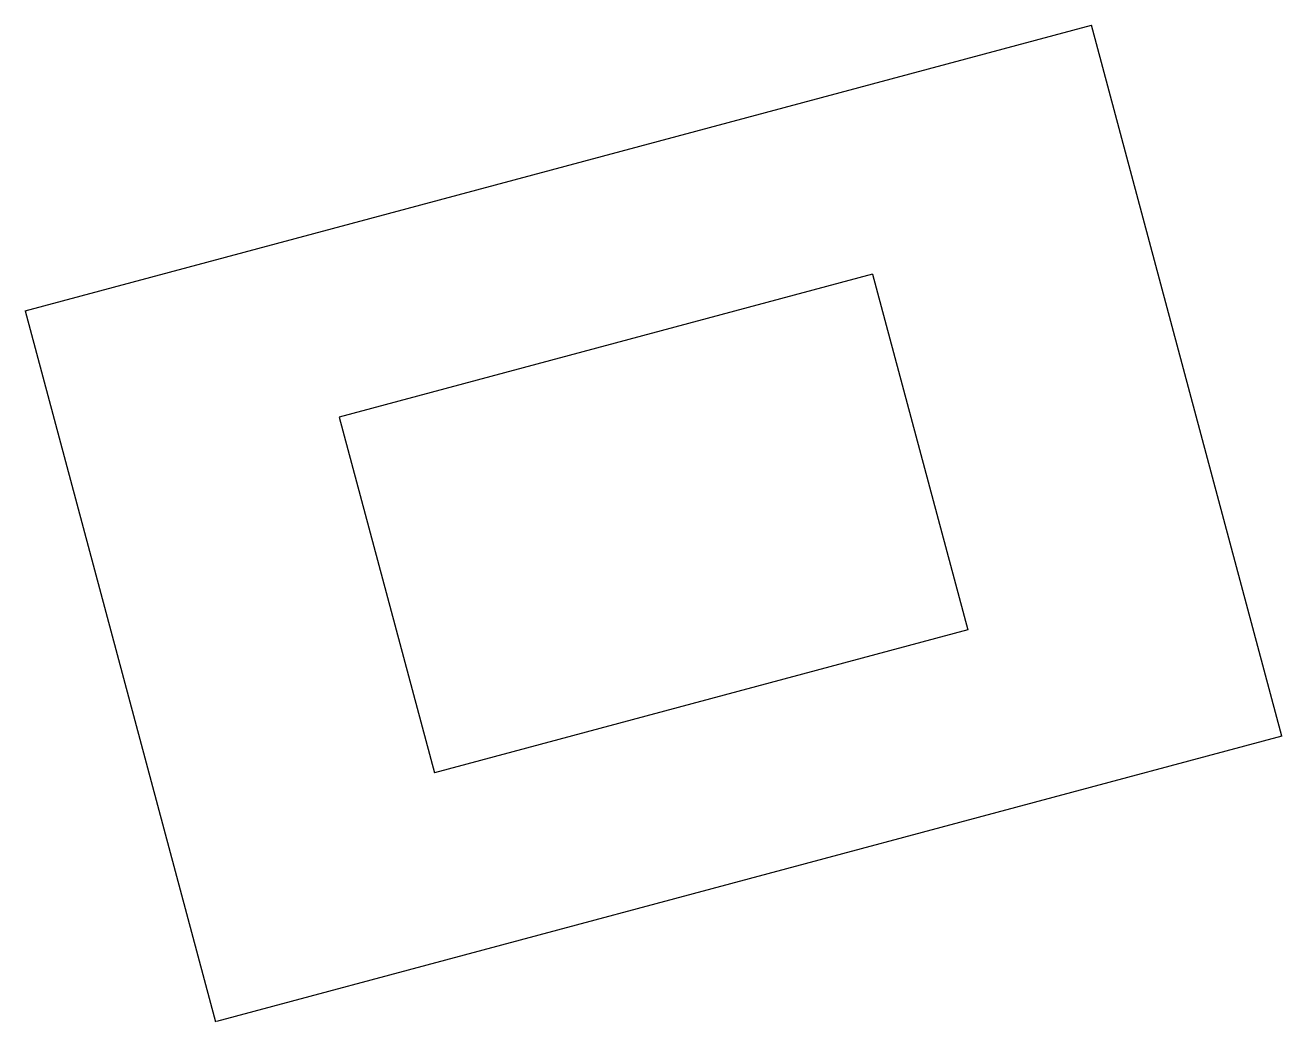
# Model space of a CAD drawing. Header units: millimetres. Extents: x 10 to 78.3, y 10 to 64.2.
import ezdxf

# ---------------------------------------------------------------- set-up
doc = ezdxf.new("R2010")
doc.units = ezdxf.units.MM
doc.layers.add('CUT', color=7, linetype='Continuous')

msp = doc.modelspace()

# ---------------------------------------------------------------- linework, layer by layer
at = {"layer": 'CUT'}
for p, q in [((10, 48.637), (67.956, 64.166)), ((78.308, 25.529), (67.956, 64.166)), ((56.055, 50.625), (27.077, 42.86)), ((56.055, 50.625), (61.231, 31.306)), ((10, 48.637), (20.353, 10)), ((27.077, 42.86), (32.253, 23.542)), ((61.231, 31.306), (32.253, 23.542)), ((78.308, 25.529), (20.401, 10.013))]:
    msp.add_line(p, q, dxfattribs=at)

doc.saveas('drawing.dxf')
